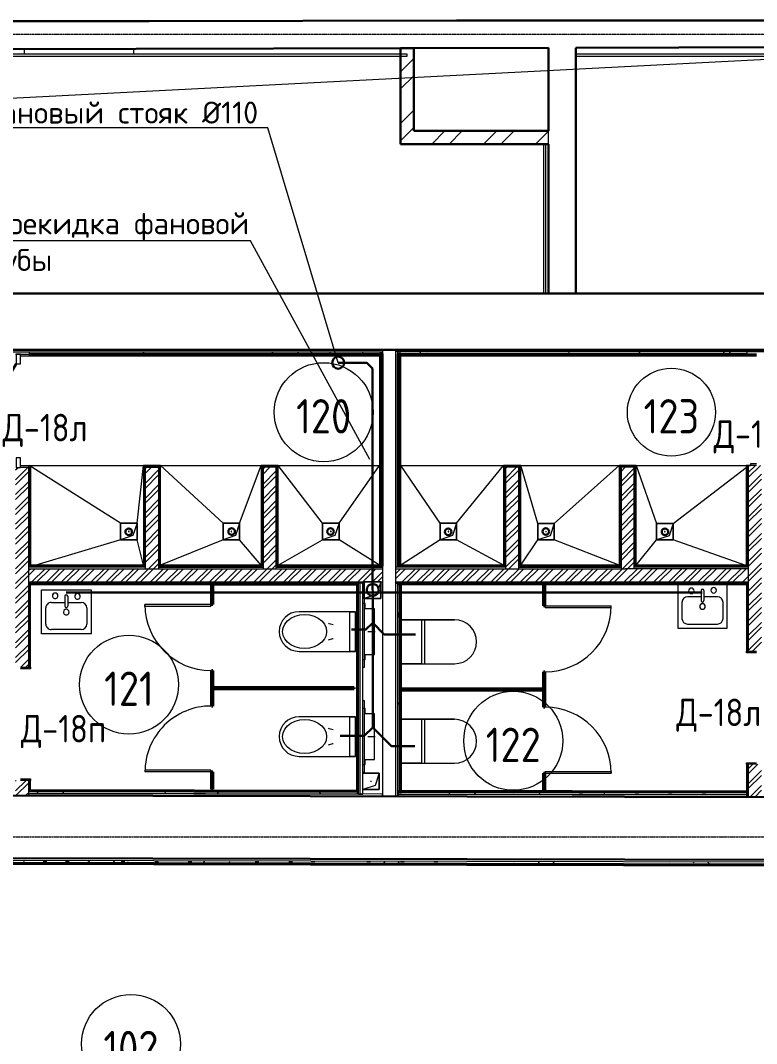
# Model space of a CAD drawing. Header units: millimetres. Extents: x -10178924 to 11692288, y -947381 to 58396.
# Drawn here: x 21029 to 27725, y -80801 to -71499 of the extents above; entities that cross this region are included whole.
import ezdxf
from ezdxf import colors
from ezdxf.entities.mleader import LeaderData, LeaderLine
from ezdxf.math import Vec2, Vec3

# ---------------------------------------------------------------- set-up
doc = ezdxf.new("R2010")
doc.units = ezdxf.units.MM
doc.linetypes.add('ADSK_Линия сетки', pattern=[25, 20, -2.5, 0, -2.5])
for name, color, linetype, lineweight in [('!К1', 32, 'Continuous', 30), ('Аннотация', 7, 'Continuous', 18), ('Выноски ВК', 7, 'Continuous', 0), ('Двери', 7, 'Continuous', 9), ('Двери открывание', 7, 'Continuous', 9), ('Марки дверей', 7, 'Continuous', 20), ('Обобщенные модели', 7, 'Continuous', 18), ('Оси', 253, 'Continuous', 9), ('Перекрытие', 7, 'Continuous', 18), ('Сантехника', 7, 'Continuous', 18), ('Стены внутренние', 7, 'Continuous', 18), ('Стены несущие', 7, 'Continuous', 30), ('Стены отделка', 7, 'Continuous', 30), ('Стены перегородки', 7, 'Continuous', 30), ('Стены штриховка', 7, 'Continuous', 9), ('ШТРИХОВКА', 252, 'Continuous', 15)]:
    doc.layers.add(name, color=color, linetype=linetype, lineweight=lineweight)
doc.layers.add('Линии', color=7, linetype='Continuous', lineweight=9, true_color=0x00a600)
doc.styles.add('GOST Common', font='GOST_Common.ttf', dxfattribs={"width": 0.9, "height": 350})
doc.styles.add('GOST Common_2', font='GOST_Common.ttf', dxfattribs={"width": 0.9, "height": 250})
doc.styles.add('PDF ISOCPEUR', font='isocpeur.ttf')
pattern_1 = [(0, (0, -66749.99), (406.4, 101.6), [33.528, -271.272, 33.528, -271.272, -1625.6]), (0, (0, -66749.99), (406.4, 101.6), [-609.6, 33.528, -576.072, 33.528, -271.272, -711.2]), (0, (0, -66749.99), (406.4, 101.6), [-1524, 33.528, -169.672, 33.528, -474.472]), (120, (152.4, -66699.19), (-291.18818, 301.15272), [33.528, -271.272, 33.528, -271.272, -1625.6]), (120, (152.4, -66699.19), (-291.18818, 301.15272), [-609.6, 33.528, -576.072, 33.528, -271.272, -711.2]), (120, (152.4, -66699.19), (-291.18818, 301.15272), [-1524, 33.528, -169.672, 33.528, -474.472]), (240, (203.2, -66495.99), (-115.21182, -402.75272), [33.528, -271.272, 33.528, -271.272, -1625.6]), (240, (203.2, -66495.99), (-115.21182, -402.75272), [-609.6, 33.528, -576.072, 33.528, -271.272, -711.2]), (240, (203.2, -66495.99), (-115.21182, -402.75272), [-1524, 33.528, -169.672, 33.528, -474.472])]
pattern_2 = [(45, (0, -66750), (-235.7317, 235.7317), []), (45, (157.15, -66750), (-235.7317, 235.7317), [])]

# ---------------------------------------------------------------- blocks, each defined once
blk = doc.blocks.new('оси')
at = {"layer": 'Оси', "linetype": 'ADSK_Линия сетки'}
for p, q in [((-3614.3, 22400), (62615.4, 22400)), ((-3614.3, 15100), (62615.4, 15100))]:
    blk.add_line(p, q, dxfattribs=at)
blk = doc.blocks.new('GM_Отверстие прямоугольное _в плите_ - Отверстие-1400855-План 1-го этажа')
at = {"layer": 'Обобщенные модели'}
for p, q in [((-75, -75), (-75, 75)), ((-75, 75), (75, 75)), ((75, 75), (-75, 75)), ((-75, 75), (-75, -75)), ((-75, -75), (-37.5, 37.5)), ((-37.5, 37.5), (75, 75)), ((75, 75), (75, -75)), ((75, -75), (75, 75)), ((75, -75), (-75, -75)), ((-75, -75), (75, -75))]:
    blk.add_line(p, q, dxfattribs=at)
for start, end in [(360, 180), (180, 360), (60, 165), (300, 360), (195, 270)]:
    blk.add_arc((0, 0), 2.5, start, end, dxfattribs=at)
blk = doc.blocks.new('SND_Унитаз_Jika_Olymp_с_инсталяцией - Унитаз_ выпуск прямой_ установка на пол_693х360х360_ PN30_12_ ХВ резьба HP DN15_ К гл_ кон П DN100-V8-План 1-го этажа')
at = {"layer": 'Сантехника'}
for p, q in [((0, -61.7), (0, 6.3)), ((-255, -85), (-255, -107.5)), ((-208, -85), (-255, -85)), ((-208, 0), (-208, -85)), ((208, 0), (-208, 0)), ((208, -85), (208, 0)), ((255, -85), (208, -85)), ((255, -107.5), (255, -85)), ((-327.5, -94), (327.5, -94)), ((-327.5, -107.5), (-327.5, -94)), ((-180, -174), (-180, -687.1)), ((180, -174), (-180, -174)), ((-180, -174), (180, -174)), ((-180, -224), (-180, -174)), ((-100, -173), (-100, -174)), ((-80, -173), (-100, -173)), ((-80, -173), (-100, -173)), ((-80, -174), (-80, -173)), ((-55, -173), (-55, -174)), ((55, -173), (-55, -173)), ((-53.1, -173), (-55, -173)), ((55, -173), (53.1, -173)), ((55, -174), (55, -173)), ((80, -173), (80, -174)), ((100, -173), (80, -173)), ((100, -173), (80, -173)), ((100, -174), (100, -173)), ((180, -687.1), (180, -174)), ((180, -174), (180, -224)), ((327.5, -94), (327.5, -107.5)), ((180, -224), (-180, -224))]:
    blk.add_line(p, q, dxfattribs=at)
at = {"layer": 'Сантехника', "flags": 128}
for points in [[(0, -836.5), (-34.5, -831.5), (-67.3, -816.7), (-96.6, -792.9), (-121.2, -761.2), (-139.7, -723.3), (-151.1, -681), (-155, -636.5), (-151.1, -592), (-139.7, -549.7), (-121.2, -511.8), (-96.6, -480.1), (-67.3, -456.3), (-34.5, -441.5), (0, -436.5)], [(-61.7, -376.2), (-71.7, -411.6), (-75, -420.3)], [(0, -436.5), (34.5, -441.5), (67.3, -456.3), (96.6, -480.1), (121.2, -511.8), (139.7, -549.7), (151.1, -592), (155, -636.5), (151.1, -681), (139.7, -723.3), (121.2, -761.2), (96.6, -792.9), (67.3, -816.7), (34.5, -831.5), (0, -836.5)], [(75, -420.3), (62.3, -378.9), (61.7, -376.2)]]:
    blk.add_lwpolyline(points, dxfattribs=at)
at = {"layer": 'Сантехника'}
blk.add_arc((0, -687.1), 180, 180, 360, dxfattribs=at)
blk = doc.blocks.new('SND_Унитаз_Jika_Olymp_с_инсталяцией - Унитаз_ выпуск прямой_ установка на пол_693х360х360_ PN30_12_ ХВ резьба HP DN15_ К гл_ кон П DN100-V9-План 1-го этажа')
at = {"layer": 'Сантехника'}
for p, q in [((0, -61.7), (0, 6.3)), ((-255, -85), (-255, -107.5)), ((-208, -85), (-255, -85)), ((-208, 0), (-208, -85)), ((208, 0), (-208, 0)), ((208, -85), (208, 0)), ((255, -85), (208, -85)), ((255, -107.5), (255, -85)), ((-327.5, -94), (327.5, -94)), ((-327.5, -107.5), (-327.5, -94)), ((-180, -174), (-180, -687.1)), ((180, -174), (-180, -174)), ((-180, -174), (180, -174)), ((-180, -224), (-180, -174)), ((-100, -173), (-100, -174)), ((-80, -173), (-100, -173)), ((-80, -173), (-100, -173)), ((-80, -174), (-80, -173)), ((-55, -173), (-55, -174)), ((55, -173), (-55, -173)), ((-53.1, -173), (-55, -173)), ((55, -173), (53.1, -173)), ((55, -174), (55, -173)), ((80, -173), (80, -174)), ((100, -173), (80, -173)), ((100, -173), (80, -173)), ((100, -174), (100, -173)), ((180, -687.1), (180, -174)), ((180, -174), (180, -224)), ((327.5, -94), (327.5, -107.5)), ((180, -224), (-180, -224))]:
    blk.add_line(p, q, dxfattribs=at)
at = {"layer": 'Сантехника', "flags": 128}
for points in [[(0, -836.5), (-34.5, -831.5), (-67.3, -816.7), (-96.6, -792.9), (-121.2, -761.2), (-139.7, -723.3), (-151.1, -681), (-155, -636.5), (-151.1, -592), (-139.7, -549.7), (-121.2, -511.8), (-96.6, -480.1), (-67.3, -456.3), (-34.5, -441.5), (0, -436.5)], [(-61.7, -376.2), (-71.7, -411.6), (-75, -420.3)], [(0, -436.5), (34.5, -441.5), (67.3, -456.3), (96.6, -480.1), (121.2, -511.8), (139.7, -549.7), (151.1, -592), (155, -636.5), (151.1, -681), (139.7, -723.3), (121.2, -761.2), (96.6, -792.9), (67.3, -816.7), (34.5, -831.5), (0, -836.5)], [(75, -420.3), (62.3, -378.9), (61.7, -376.2)]]:
    blk.add_lwpolyline(points, dxfattribs=at)
at = {"layer": 'Сантехника'}
blk.add_arc((0, -687.1), 180, 180, 360, dxfattribs=at)
blk = doc.blocks.new('131_Сантехническая перегородка_Дверь - СД-1-3905251-План 1-го этажа')
at = {"layer": 'Двери'}
for p, q in [((739, 608), (755, 608)), ((739, 8), (739, 608)), ((755, 8), (755, 608)), ((739, 8), (755, 8))]:
    blk.add_line(p, q, dxfattribs=at)
at = {"layer": 'Двери открывание'}
blk.add_arc((755, 8), 600, 90, 180, dxfattribs=at)
at = {"layer": 'Обобщенные модели', "lineweight": 40}
for p, q in [((155, 4), (0, 4)), ((0, 4), (0, -8)), ((155, -8), (155, 4)), ((755, 4), (755, -8)), ((0, -8), (155, -8))]:
    blk.add_line(p, q, dxfattribs=at)
blk.add_lwpolyline([(755, -8), (936.5, -8), (936.5, 4), (755, 4)], dxfattribs=at)
blk = doc.blocks.new('131_Сантехническая перегородка_Дверь - СД-2-3905252-План 1-го этажа')
at = {"layer": 'Двери'}
for p, q in [((171, 608), (155, 608)), ((155, 8), (155, 608)), ((171, 8), (171, 608)), ((171, 8), (155, 8))]:
    blk.add_line(p, q, dxfattribs=at)
at = {"layer": 'Двери открывание'}
blk.add_arc((155, 8), 600, 360, 90, dxfattribs=at)
at = {"layer": 'Обобщенные модели', "lineweight": 40}
for p, q in [((155, 4), (0, 4)), ((0, 4), (0, -8)), ((155, -8), (155, 4)), ((910, 4), (755, 4)), ((755, 4), (755, -8)), ((910, -8), (910, 4)), ((0, -8), (155, -8)), ((755, -8), (910, -8))]:
    blk.add_line(p, q, dxfattribs=at)
blk = doc.blocks.new('131_Сантехническая перегородка - СП-4-3858331-План 1-го этажа')
at = {"layer": 'Обобщенные модели', "lineweight": 40}
for p, q in [((1300, 8), (0, 8)), ((0, 8), (0, -4)), ((1300, -4), (1300, 8)), ((0, -4), (1300, -4))]:
    blk.add_line(p, q, dxfattribs=at)
blk = doc.blocks.new('131_Сантехническая перегородка_Дверь - СД-2-3905253-План 1-го этажа')
at = {"layer": 'Двери'}
for p, q in [((739, -8), (755, -8)), ((739, -8), (739, -608)), ((755, -8), (755, -608)), ((739, -608), (755, -608))]:
    blk.add_line(p, q, dxfattribs=at)
at = {"layer": 'Двери открывание'}
blk.add_arc((755, -8), 600, 180, 270, dxfattribs=at)
at = {"layer": 'Обобщенные модели', "lineweight": 40}
for p, q in [((155, 8), (0, 8)), ((0, 8), (0, -4)), ((155, -4), (155, 8)), ((755, 8), (755, -4)), ((0, -4), (155, -4))]:
    blk.add_line(p, q, dxfattribs=at)
blk.add_lwpolyline([(755, -4), (947.8, -4), (947.8, 8), (755, 8)], dxfattribs=at)
blk = doc.blocks.new('131_Сантехническая перегородка - СП-4-3858233-План 1-го этажа')
at = {"layer": 'Обобщенные модели', "lineweight": 40}
for p, q in [((1300, 8), (0, 8)), ((0, 8), (0, -4)), ((1300, -4), (1300, 8)), ((0, -4), (1300, -4))]:
    blk.add_line(p, q, dxfattribs=at)
blk = doc.blocks.new('АС_Дверь_Однопольная_Алюминиевая - 1030х2200 алюм ост с мат_плёнкой Д18л-V11-План 1-го этажа')
at = {"layer": 'Двери'}
for p, q in [((-303, -17.5), (-390, -17.5)), ((-390, -17.5), (-390, -57.5)), ((-390, -57.5), (-303, -57.5)), ((-303, -57.5), (-303, -17.5)), ((640, -17.5), (553, -17.5)), ((553, -17.5), (553, -57.5)), ((553, -57.5), (640, -57.5)), ((640, -57.5), (640, -17.5))]:
    blk.add_line(p, q, dxfattribs=at)
at = {"layer": 'Двери', "lineweight": 30}
blk.add_line((-303, -57.5), (438.3, -485.5), dxfattribs=at)
blk = doc.blocks.new('131_Сантехническая перегородка_Дверь - СД-1-3905254-План 1-го этажа')
at = {"layer": 'Двери'}
for p, q in [((171, -8), (155, -8)), ((155, -8), (155, -608)), ((171, -8), (171, -608)), ((171, -608), (155, -608))]:
    blk.add_line(p, q, dxfattribs=at)
at = {"layer": 'Двери открывание'}
blk.add_arc((155, -8), 600, 270, 0, dxfattribs=at)
at = {"layer": 'Обобщенные модели', "lineweight": 40}
for p, q in [((155, 8), (0, 8)), ((0, 8), (0, -4)), ((155, -4), (155, 8)), ((910, 8), (755, 8)), ((755, 8), (755, -4)), ((910, -4), (910, 8)), ((0, -4), (155, -4)), ((755, -4), (910, -4))]:
    blk.add_line(p, q, dxfattribs=at)
blk = doc.blocks.new('Sink - Kitchen _11_ - 450 x 400mm-V12-План 1-го этажа')
at = {"layer": 'Сантехника'}
for p, q in [((-209.3, 198.4), (-209.3, -197.7)), ((-209.3, 198.4), (-209.3, -197.7)), ((240.7, -197.7), (240.7, 198.4)), ((240.7, -197.7), (240.7, 198.4)), ((3, 145.2), (3, 53.1)), ((28.4, 145.2), (28.4, 53.1)), ((-171.2, 37.2), (-171.2, -108.8)), ((3, 88), (-120.4, 88)), ((151.8, 88), (28.4, 88)), ((202.6, -108.8), (202.6, 37.2)), ((-120.4, -159.6), (151.8, -159.6)), ((-209.3, -197.7), (240.7, -197.7)), ((-209.3, -197.7), (240.7, -197.7))]:
    blk.add_line(p, q, dxfattribs=at)
for centre, radius, start, end in [((-85.9, 142.1), 25.4, 360, 180), ((-85.9, 142.1), 25.4, 180, 0), ((15.7, 145.2), 12.7, 360, 180), ((117.3, 147.3), 25.4, 360, 180), ((117.3, 147.3), 25.4, 180, 0), ((-120.4, 37.2), 50.8, 90, 180), ((15.7, 0), 25.4, 360, 180), ((15.7, 0), 25.4, 180, 0), ((15.7, 53.1), 12.7, 180, 0), ((151.8, 37.2), 50.8, 360, 90), ((-120.4, -108.8), 50.8, 180, 270), ((151.8, -108.8), 50.8, 270, 0)]:
    blk.add_arc(centre, radius, start, end, dxfattribs=at)
blk = doc.blocks.new('SND_2D_Унитаз1 - 700x400-V13-План 1-го этажа')
at = {"layer": 'Сантехника'}
for p, q in [((-200, 162), (-200, -320)), ((-200, -20), (-200, 162)), ((200, -320), (200, 162)), ((200, 162), (200, -20)), ((-200, -20), (-200, -320)), ((200, -20), (-200, -20)), ((-200, -50), (200, -50)), ((200, -20), (200, -320))]:
    blk.add_line(p, q, dxfattribs=at)
blk.add_arc((0, -320), 200, 180, 360, dxfattribs=at)
blk.add_arc((0, -320), 200, 180, 360, dxfattribs=at)
blk = doc.blocks.new('GM_Отверстие прямоугольное _в плите_ - Отверстие-V17-План 1-го этажа')
at = {"layer": 'Обобщенные модели'}
for p, q in [((-75, -75), (-75, 75)), ((-75, 75), (75, 75)), ((75, 75), (-75, 75)), ((-75, 75), (-75, -75)), ((-75, -75), (-37.5, 37.5)), ((-37.5, 37.5), (75, 75)), ((75, -75), (-75, -75)), ((-75, -75), (75, -75))]:
    blk.add_line(p, q, dxfattribs=at)
for start, end in [(360, 180), (180, 360), (60, 165), (300, 360), (195, 270)]:
    blk.add_arc((0, 0), 2.5, start, end, dxfattribs=at)
blk = doc.blocks.new('Sink - Kitchen _11_ - 450 x 400mm-659845-План 1-го этажа')
at = {"layer": 'Сантехника'}
for p, q in [((-209.3, 197.7), (240.7, 197.7)), ((-209.3, -202.3), (-209.3, 197.7)), ((-209.3, -202.3), (-209.3, 197.7)), ((-209.3, 197.7), (240.7, 197.7)), ((240.7, 197.7), (240.7, -202.3)), ((240.7, 197.7), (240.7, -202.3)), ((-171.2, -37.2), (-171.2, 108.8)), ((-120.4, 159.6), (151.8, 159.6)), ((202.6, 108.8), (202.6, -37.2)), ((3, -88), (-120.4, -88)), ((3, -145.2), (3, -53.1)), ((28.4, -145.2), (28.4, -53.1)), ((151.8, -88), (28.4, -88)), ((240.7, -202.3), (-209.3, -202.3)), ((240.7, -202.3), (-209.3, -202.3))]:
    blk.add_line(p, q, dxfattribs=at)
for centre, radius, start, end in [((-120.4, 108.8), 50.8, 90, 180), ((151.8, 108.8), 50.8, 360, 90), ((15.7, 0), 25.4, 360, 180), ((15.7, 0), 25.4, 180, 0), ((-120.4, -37.2), 50.8, 180, 270), ((15.7, -53.1), 12.7, 360, 180), ((151.8, -37.2), 50.8, 270, 0), ((-85.9, -142.1), 25.4, 360, 180), ((-85.9, -142.1), 25.4, 180, 0), ((15.7, -145.2), 12.7, 180, 0), ((117.3, -147.3), 25.4, 360, 180), ((117.3, -147.3), 25.4, 180, 0)]:
    blk.add_arc(centre, radius, start, end, dxfattribs=at)
blk = doc.blocks.new('1 этаж')
at = {"layer": 'Стены внутренние', "lineweight": 9}
h = blk.add_hatch(dxfattribs=at)
h.set_pattern_fill('FP_28', color=256, style=0, pattern_type=2)
h.set_pattern_definition(pattern_2)
h.paths.add_polyline_path([(24607.1, -47386.5), (24607.1, -46632.5), (24487.1, -46632.8), (24487.1, -47386.5)])
h = blk.add_hatch(dxfattribs=at)
h.set_pattern_fill('FP_28', color=256, style=0, pattern_type=2)
h.set_pattern_definition(pattern_2)
h.paths.add_polyline_path([(25787.1, -47506.5), (25832.5, -47506.5), (25832.5, -47386.5), (24487.1, -47386.5), (24487.1, -47506.5)])
h = blk.add_hatch(dxfattribs=at)
h.set_pattern_fill('FP_12', color=256, style=0, pattern_type=2)
h.set_pattern_definition(pattern_1)
h.paths.add_polyline_path([(21763.6, -49410.5), (24305, -49410.5), (24305, -49395.5), (21112.7, -49395.5), (21112.7, -49410.5), (21121.7, -49410.5)])
h = blk.add_hatch(dxfattribs=at)
h.set_pattern_fill('FP_12', color=256, style=0, pattern_type=2)
h.set_pattern_definition(pattern_1)
h.paths.add_polyline_path([(25985.9, -49410.5), (27636, -49410.5), (27636, -49395.5), (24480, -49395.5), (24480, -49410.5), (25807.1, -49410.5)])
h = blk.add_hatch(dxfattribs=at)
h.set_pattern_fill('FP_12', color=256, style=0, pattern_type=2)
h.set_pattern_definition(pattern_1)
h.paths.add_polyline_path([(24462.5, -53401.2), (24462.7, -53401.2), (24462.7, -53383.2), (24477.5, -53383.2), (24477.5, -51518), (24462.5, -51518), (24462.5, -53398.6)])
h = blk.add_hatch(dxfattribs=at)
h.set_pattern_fill('FP_12', color=256, style=0, pattern_type=2)
h.set_pattern_definition(pattern_1)
h.paths.add_polyline_path([(24102.6, -53415.4), (24102.7, -53400.4), (21108.6, -53394.3), (21108.6, -53409.3), (24087.5, -53415.4)])
h = blk.add_hatch(dxfattribs=at)
h.set_pattern_fill('FP_12', color=256, style=0, pattern_type=2)
h.set_pattern_definition(pattern_1)
h.paths.add_polyline_path([(27630, -53422.6), (27630, -53407.6), (24462.7, -53401.2), (24462.6, -53416.2), (26020.5, -53419.3)])
h = blk.add_hatch(dxfattribs=at)
h.set_pattern_fill('FP_12', color=256, style=0, pattern_type=2)
h.set_pattern_definition(pattern_1)
h.paths.add_polyline_path([(28850, -54050.1), (28850, -54035.1), (23019.2, -54023.2), (20009.7, -54023.2), (20009.7, -54032.1), (28097.1, -54048.6)])
h.paths.add_polyline_path([(20009.7, -54023.2), (23018.2, -54023.2), (20009.7, -54017.1)])
at = {"layer": 'Стены штриховка'}
h = blk.add_hatch(dxfattribs=at)
h.set_pattern_fill('ANSI32', color=256, scale=10)
h.set_pattern_definition([(45, (-32053.86, -66749.99), (-67.35192, 67.35192), []), (45, (-32008.96, -66749.99), (-67.35192, 67.35192), [])])
h.paths.add_polyline_path([(22285.5, -50444.5), (22165.5, -50444.5), (22165.5, -51366), (22285.5, -51366)])
h.paths.add_polyline_path([(23355.5, -50444.5), (23235.5, -50444.5), (23235.5, -51366), (23275.5, -51366), (23355.5, -51366)])
h.paths.add_polyline_path([(21103.7, -50445.5), (20983.7, -50445.5), (20983.7, -52260.5), (21028.7, -52260.5), (21103.7, -52260.5), (21103.7, -51503)])
h.paths.add_polyline_path([(21103.7, -53290.5), (20983.7, -53290.5), (20983.7, -53429.1), (21103.7, -53429.3)])
h.paths.add_polyline_path([(24322.5, -51366), (23275.5, -51366), (22225.5, -51366), (21108.7, -51366), (21108.7, -51486), (24322.5, -51486)])
h.paths.add_polyline_path([(27650, -51366), (26532.5, -51366), (25482.5, -51366), (24442.5, -51366), (24442.5, -51486), (27650, -51486)])
h.paths.add_polyline_path([(25562.5, -50444.5), (25442.5, -50444.5), (25442.5, -51366), (25482.5, -51366), (25562.5, -51366)])
h.paths.add_polyline_path([(26612.5, -50444.5), (26492.5, -50444.5), (26492.5, -51366), (26532.5, -51366), (26612.5, -51366)])
h.paths.add_polyline_path([(27650, -51366), (27650, -51490), (27650, -52114.6), (27770, -52114.6), (27770, -50445.5), (27769.1, -50426.5), (27725, -50426.5), (27650, -50426.5)])
h.paths.add_polyline_path([(27650, -53442.6), (27770, -53442.9), (27770, -53144.6), (27725, -53144.6), (27650, -53144.6)])
at = {"layer": 'Линии', "color": 8, "true_color": 0x6e6e6e}
blk.add_line((19910.5, -47140), (30235, -46608.7), dxfattribs=at)
at = {"layer": 'Линии', "color": 7}
for centre, radius in [((23786.9, -49943.4), 450), ((26950.3, -49943.4), 400), ((22015.6, -52420.5), 450), ((25511.6, -52930.8), 450), ((22033.9, -55687.4), 450)]:
    blk.add_circle(centre, radius, dxfattribs=at)
at = {"layer": 'Перекрытие'}
for p, q in [((21061.3, -46381.5), (21061.3, -46391.1)), ((22061.3, -46388.7), (22061.3, -46381.5)), ((21061.3, -46641.1), (21061.3, -46686.5)), ((22061.3, -46686.5), (22061.3, -46638.7)), ((21028.7, -49430.5), (21112.7, -49430.5)), ((27641, -49411.5), (27725, -49411.5)), ((27725, -50411.5), (27670, -50411.5)), ((27670, -50411.5), (27670, -50426.5)), ((21103.7, -50430.5), (21028.7, -50430.5)), ((21103.7, -50445.5), (21103.7, -50430.5)), ((21939.7, -50953), (21108.7, -50426.5)), ((21108.7, -50426.5), (22147.5, -50426.5)), ((22089.7, -50953), (22147.5, -50426.5)), ((22872.5, -50953), (22303.5, -50426.5)), ((22303.5, -50426.5), (23217.5, -50426.5)), ((23022.5, -50953), (23217.5, -50426.5)), ((23333.5, -50426.5), (24295.5, -50426.5)), ((23777.3, -50953), (23373.5, -50426.5)), ((23927.3, -50953), (24295.5, -50426.5)), ((24846.8, -50953), (24489.5, -50426.5)), ((24489.5, -50426.5), (25424.5, -50426.5)), ((24996.8, -50953), (25424.5, -50426.5)), ((25560.5, -50426.5), (26474.5, -50426.5)), ((25734.7, -50953.7), (25580.5, -50426.5)), ((25884.7, -50953.7), (26474.5, -50426.5)), ((26610.5, -50426.5), (27670, -50426.5)), ((26630.5, -50426.5), (26816.1, -50953.9)), ((26966.1, -50953.9), (27632, -50445.5)), ((21939.7, -51103), (21168.5, -51335)), ((22147.5, -51335), (22089.7, -51103)), ((22872.5, -51103), (22303.5, -51335)), ((23217.5, -51335), (23022.5, -51103)), ((23373.5, -51335), (23777.3, -51103)), ((24295.5, -51335), (23927.3, -51103)), ((24846.8, -51103), (24489.5, -51335)), ((25424.5, -51335), (24996.8, -51103)), ((25580.5, -51335), (25734.7, -51103.7)), ((26474.5, -51335), (25884.7, -51103.7)), ((26630.5, -51335), (26816.1, -51103.9)), ((27619.1, -51335), (26966.1, -51103.9)), ((27635, -52131.1), (27635, -52114.6)), ((27725, -52131.1), (27635, -52131.1)), ((21118.7, -52275.5), (21028.7, -52275.5)), ((21118.7, -52260.5), (21118.7, -52275.5)), ((27635, -53144.6), (27635, -53131.1)), ((27635, -53131.1), (27725, -53131.1)), ((21028.7, -53275.5), (21118.7, -53275.5)), ((21118.7, -53275.5), (21118.7, -53290.5))]:
    blk.add_line(p, q, dxfattribs=at)
at = {"layer": 'Стены несущие'}
for p, q in [((24996.8, -46381.5), (18382.4, -46397.7)), ((30132.4, -46381.5), (24996.8, -46381.5)), ((20829.6, -46641.7), (25832.5, -46629.5)), ((24607.1, -46632.5), (24487.1, -46632.5)), ((24487.1, -46632.5), (24487.1, -47506.5)), ((24607.1, -47386.5), (24607.1, -46632.5)), ((25832.5, -46629.5), (25832.5, -47386.5)), ((26082.5, -46628.9), (30188, -46618.9)), ((26082.5, -48865.5), (26082.5, -46628.9)), ((25832.5, -47386.5), (24607.1, -47386.5)), ((24487.1, -47506.5), (25832.5, -47506.5)), ((25832.5, -47506.5), (25832.5, -48865.5)), ((30235, -48865.5), (18362.4, -48865.5)), ((17812.4, -49375.5), (30745, -49375.5)), ((24322.5, -49413), (24307.5, -49413)), ((24307.5, -49413), (24307.5, -51353)), ((24322.5, -51344), (24322.5, -49413)), ((24462.5, -49413), (24462.5, -51344)), ((24477.5, -49413), (24462.5, -49413)), ((24477.5, -51344), (24477.5, -49413)), ((32851.2, -53453.2), (16011, -53419)), ((16011.1, -53989), (32850.1, -54023.2))]:
    blk.add_line(p, q, dxfattribs=at)
at = {"layer": 'Стены отделка', "lineweight": 9}
for p, q in [((18382.4, -46381.5), (24996.8, -46381.5)), ((24547.1, -46686.5), (20829.6, -46686.5)), ((24547.1, -46706.5), (24547.1, -46686.5)), ((30202.1, -46686.5), (26082.5, -46686.5)), ((20829.6, -46706.5), (24547.1, -46706.5)), ((26082.5, -46706.5), (30122.1, -46706.5)), ((25787.1, -47506.5), (25787.1, -48865.5)), ((25807.1, -48865.5), (25807.1, -47506.5)), ((24452.5, -49375.5), (24452.5, -49395.5)), ((24462.5, -51353), (24462.5, -49375.5)), ((27641, -49411.5), (27641, -49376.5)), ((16334.7, -49395.5), (24322.5, -49395.5)), ((20983.7, -49415.5), (21107.7, -49415.5)), ((21107.7, -49395.5), (21107.7, -49430.5)), ((21112.7, -49430.5), (24305, -49430.5)), ((24307.5, -49413), (24295.5, -49413)), ((24295.5, -49413), (24295.5, -51335)), ((24305, -49430.5), (24305, -49395.5)), ((32470, -49395.5), (24452.5, -49395.5)), ((24489.5, -49413), (24477.5, -49413)), ((24480, -49395.5), (24480, -49430.5)), ((24480, -49430.5), (27725, -49430.5)), ((24489.5, -51335), (24489.5, -49413)), ((21121.7, -50445.5), (21028.7, -50445.5)), ((22303.5, -50426.5), (22147.5, -50426.5)), ((22147.5, -50426.5), (22147.5, -51335)), ((22165.5, -50444.5), (22285.5, -50444.5)), ((22165.5, -51366), (22165.5, -50444.5)), ((22285.5, -50444.5), (22285.5, -51366)), ((22303.5, -51335), (22303.5, -50426.5)), ((23373.5, -50426.5), (23217.5, -50426.5)), ((23217.5, -50426.5), (23217.5, -51335)), ((23235.5, -50444.5), (23235.5, -51366)), ((23355.5, -50444.5), (23235.5, -50444.5)), ((23355.5, -51366), (23355.5, -50444.5)), ((23373.5, -51335), (23373.5, -50426.5)), ((25580.5, -50426.5), (25424.5, -50426.5)), ((25424.5, -50426.5), (25424.5, -51335)), ((25562.5, -50444.5), (25442.5, -50444.5)), ((25442.5, -50444.5), (25442.5, -51366)), ((25562.5, -51366), (25562.5, -50444.5)), ((25580.5, -51335), (25580.5, -50426.5)), ((26630.5, -50426.5), (26474.5, -50426.5)), ((26474.5, -50426.5), (26474.5, -51335)), ((26612.5, -50444.5), (26492.5, -50444.5)), ((26492.5, -50444.5), (26492.5, -51366)), ((26612.5, -51366), (26612.5, -50444.5)), ((26630.5, -51335), (26630.5, -50426.5)), ((27725, -50426.5), (27632, -50426.5)), ((27632, -50426.5), (27632, -51335)), ((22147.5, -51335), (21121.7, -51335)), ((23217.5, -51335), (22303.5, -51335)), ((24307.5, -51335), (23373.5, -51335)), ((25424.5, -51335), (24477.5, -51335)), ((26474.5, -51335), (25580.5, -51335)), ((27632, -51335), (26630.5, -51335)), ((22165.5, -51353), (21103.7, -51353)), ((22285.5, -51353), (23235.5, -51353)), ((23355.5, -51353), (24322.5, -51353)), ((25442.5, -51353), (24442.5, -51353)), ((25562.5, -51353), (26492.5, -51353)), ((27650, -51353), (26612.5, -51353)), ((24142.5, -51499), (21103.7, -51499)), ((21118.7, -52260.5), (21118.7, -51511)), ((21118.7, -51511), (22777.5, -51511)), ((22777.5, -51499), (22777.5, -51514)), ((22777.5, -51514), (24087.5, -51514)), ((24087.5, -53400.4), (24087.5, -51503)), ((24102.5, -53415.5), (24102.5, -51503)), ((24142.5, -53415.5), (24142.5, -51486)), ((24442.5, -51499), (27650, -51499)), ((24462.5, -53435.9), (24462.5, -51499)), ((25787.5, -51514), (24462.5, -51514)), ((24495.5, -53401.2), (24495.5, -51514)), ((25787.5, -51514), (25787.5, -51499)), ((25787.5, -51511), (27644, -51511)), ((27635, -51511), (27635, -52114.6)), ((27635, -52114.6), (27725, -52114.6)), ((21028.7, -52260.5), (21118.7, -52260.5)), ((27725, -53144.6), (27635, -53144.6)), ((27635, -53144.6), (27635, -53442.6)), ((21118.7, -53290.5), (21028.7, -53290.5)), ((21118.7, -53376.4), (21118.7, -53290.5)), ((24102.7, -53382.4), (21118.7, -53376.4)), ((24102.6, -53415.4), (24102.7, -53382.4)), ((24462.7, -53383.2), (24462.6, -53416.2)), ((27635, -53389.6), (24462.7, -53383.2)), ((24321.5, -53415.9), (21103.7, -53409.3)), ((21108.6, -53409.3), (24102.6, -53415.4)), ((24087.5, -53400.4), (24102.5, -53400.4)), ((24102.5, -53415.5), (24142.5, -53415.5)), ((24321.5, -53435.9), (24321.5, -53415.9)), ((24442.5, -53435.9), (24462.5, -53435.9)), ((27635, -53422.6), (24461.5, -53416.2)), ((24461.5, -53416.2), (24461.5, -53436.2)), ((24462.5, -53401.2), (24495.5, -53401.2)), ((24462.6, -53416.2), (27630, -53422.6)), ((30350, -54038.1), (20009.7, -54017.1)), ((20009.7, -54052.1), (28849.9, -54070.1))]:
    blk.add_line(p, q, dxfattribs=at)
at = {"layer": 'Стены перегородки', "lineweight": 18}
for p, q in [((24322.5, -49375.5), (24322.5, -53435.9)), ((24442.5, -53435.9), (24442.5, -49375.5)), ((24322.5, -53435.9), (24442.5, -53435.9))]:
    blk.add_line(p, q, dxfattribs=at)
at = {"layer": 'Стены штриховка'}
for p, q in [((25832.5, -47506.5), (25832.5, -47386.5)), ((21107.7, -49410.5), (24305, -49410.5)), ((21107.7, -49419.5), (24305, -49419.5)), ((24301.5, -49413), (24301.5, -51335)), ((24480, -49410.5), (27641, -49410.5)), ((24480, -49419.5), (27725, -49419.5)), ((24483.5, -51335), (24483.5, -49413)), ((21103.7, -51503), (21103.7, -50445.5)), ((21112.7, -51344), (21112.7, -50445.5)), ((21121.7, -51335), (21121.7, -50445.5)), ((22294.5, -50435.5), (22156.5, -50435.5)), ((22156.5, -50435.5), (22156.5, -51344)), ((22294.5, -51344), (22294.5, -50435.5)), ((23364.5, -50435.5), (23226.5, -50435.5)), ((23226.5, -50435.5), (23226.5, -51344)), ((23364.5, -51344), (23364.5, -50435.5)), ((25571.5, -50435.5), (25433.5, -50435.5)), ((25433.5, -50435.5), (25433.5, -51344)), ((25571.5, -51344), (25571.5, -50435.5)), ((26621.5, -50435.5), (26483.5, -50435.5)), ((26483.5, -50435.5), (26483.5, -51344)), ((26621.5, -51344), (26621.5, -50435.5)), ((27641, -50426.5), (27641, -51344)), ((27650, -50426.5), (27650, -51366)), ((22156.5, -51344), (21112.7, -51344)), ((23226.5, -51344), (22294.5, -51344)), ((24307.5, -51344), (23364.5, -51344)), ((25433.5, -51344), (24477.5, -51344)), ((26483.5, -51344), (25571.5, -51344)), ((27641, -51344), (26621.5, -51344)), ((21103.7, -51366), (22225.5, -51366)), ((22225.5, -51366), (23275.5, -51366)), ((23275.5, -51366), (24322.5, -51366)), ((24442.5, -51366), (25482.5, -51366)), ((25482.5, -51366), (26532.5, -51366)), ((27650, -51366), (26532.5, -51366)), ((27650, -51366), (27650, -51490)), ((21103.7, -51486), (24322.5, -51486)), ((21103.7, -52260.5), (21103.7, -51503)), ((21109.7, -52260.5), (21109.7, -51505)), ((21109.7, -51505), (22777.5, -51505)), ((22777.5, -51505), (24087.5, -51505)), ((24096.5, -51503), (24096.5, -53400.4)), ((24115.5, -51503), (24115.5, -53415.5)), ((24442.5, -51486), (27650, -51486)), ((24462.5, -51505), (25787.5, -51505)), ((24477.5, -53401.2), (24477.5, -51514)), ((24486.5, -53401.2), (24486.5, -51514)), ((27644, -51505), (25787.5, -51505)), ((27644, -51499), (27644, -52114.6)), ((27650, -51490), (27650, -52114.6)), ((27644, -53144.6), (27644, -53442.6)), ((27650, -53144.6), (27650, -53442.6)), ((21103.7, -53429.3), (21103.7, -53290.5)), ((21109.7, -53394.3), (21109.7, -53290.5)), ((24102.7, -53391.4), (21109.7, -53385.3)), ((27635, -53398.6), (24462.7, -53392.2)), ((24102.7, -53400.4), (21103.7, -53394.3)), ((27635, -53407.6), (24462.7, -53401.2)), ((20009.7, -54032.1), (28850, -54050.1)), ((20009.7, -54041.1), (28850, -54059.1))]:
    blk.add_line(p, q, dxfattribs=at)
blk.add_blockref('оси', (-6500.4, -68905))
at = {"layer": 'Двери', "rotation": 270}
blk.add_blockref('АС_Дверь_Однопольная_Алюминиевая - 1030х2200 алюм ост с мат_плёнкой Д18л-V11-План 1-го этажа', (21046.2, -49805.5), dxfattribs=at)
at = {"layer": 'Обобщенные модели'}
for name, p, rotation in [('GM_Отверстие прямоугольное _в плите_ - Отверстие-1400855-План 1-го этажа', (22014.7, -51028), 180), ('GM_Отверстие прямоугольное _в плите_ - Отверстие-1400855-План 1-го этажа', (22947.5, -51028), 180), ('GM_Отверстие прямоугольное _в плите_ - Отверстие-1400855-План 1-го этажа', (23852.3, -51028), 180), ('GM_Отверстие прямоугольное _в плите_ - Отверстие-1400855-План 1-го этажа', (24921.8, -51028), 180), ('GM_Отверстие прямоугольное _в плите_ - Отверстие-1400855-План 1-го этажа', (25809.7, -51028.7), 180), ('GM_Отверстие прямоугольное _в плите_ - Отверстие-1400855-План 1-го этажа', (26891.1, -51028.9), 180), ('131_Сантехническая перегородка_Дверь - СД-1-3905251-План 1-го этажа', (22769.5, -52447.5), 90), ('GM_Отверстие прямоугольное _в плите_ - Отверстие-1400855-План 1-го этажа', (24231.9, -51561), 180), ('131_Сантехническая перегородка_Дверь - СД-2-3905253-План 1-го этажа', (25795.5, -52458.9), 90), ('131_Сантехническая перегородка_Дверь - СД-2-3905252-План 1-го этажа', (22769.5, -53369.5), 90), ('131_Сантехническая перегородка_Дверь - СД-1-3905254-План 1-го этажа', (25795.5, -53380.9), 90), ('GM_Отверстие прямоугольное _в плите_ - Отверстие-V17-План 1-го этажа', (24217.5, -53300), 180)]:
    blk.add_blockref(name, p, dxfattribs=dict(at, rotation=rotation))
for name, p in [('131_Сантехническая перегородка - СП-4-3858331-План 1-го этажа', (22765.5, -52455.5)), ('131_Сантехническая перегородка - СП-4-3858233-План 1-го этажа', (24499.5, -52466.9))]:
    blk.add_blockref(name, p, dxfattribs=at)
at = {"layer": 'Сантехника'}
blk.add_blockref('Sink - Kitchen _11_ - 450 x 400mm-V12-План 1-го этажа', (27217.4, -51709.5), dxfattribs=at)
for name, p, rotation in [('Sink - Kitchen _11_ - 450 x 400mm-659845-План 1-го этажа', (21461.5, -51760.3), 180), ('SND_Унитаз_Jika_Olymp_с_инсталяцией - Унитаз_ выпуск прямой_ установка на пол_693х360х360_ PN30_12_ ХВ резьба HP DN15_ К гл_ кон П DN100-V8-План 1-го этажа', (24250, -51937.7), 270), ('SND_2D_Унитаз1 - 700x400-V13-План 1-го этажа', (24657.5, -52030.5), 90), ('SND_Унитаз_Jika_Olymp_с_инсталяцией - Унитаз_ выпуск прямой_ установка на пол_693х360х360_ PN30_12_ ХВ резьба HP DN15_ К гл_ кон П DN100-V9-План 1-го этажа', (24250, -52892.7), 270), ('SND_2D_Унитаз1 - 700x400-V13-План 1-го этажа', (24657.5, -52935.5), 90)]:
    blk.add_blockref(name, p, dxfattribs=dict(at, rotation=rotation))
at = {"layer": 'Аннотация', "lineweight": 9, "char_height": 312.5, "width": 520.211, "attachment_point": 5, "line_spacing_factor": 1.022766, "style": 'GOST Common'}
for s, insert in [('120', (23786.9, -49980.4)), ('123', (26950.3, -49980.4)), ('121', (22015.6, -52457.4)), ('122', (25511.6, -52967.7)), ('102', (22033.9, -55724.3))]:
    blk.add_mtext(s, dxfattribs=dict(at, insert=insert))
at = {"layer": 'Марки дверей', "lineweight": 9, "char_height": 250, "width": 803.7, "attachment_point": 5, "line_spacing_factor": 1.022766, "style": 'GOST Common_2'}
for s, insert in [('\\pxqc,t1.8,3.6,5.4,7.2,9,10.8,12.6,14.4,16.2,18,19.8,21.6,23.4,25.2,27,28.8,30.6,32.4,34.2,36,37.8,39.6,41.4,43.2,45,46.8,48.6,50.4,52.2,54,55.8,57.6;{Д-18л}', (21252.4, -50109)), ('\\pxqc,t1.8,3.6,5.4,7.2,9,10.8,12.6,14.4,16.2,18,19.8,21.6,23.4,25.2,27,28.8,30.6,32.4,34.2,36,37.8,39.6,41.4,43.2,45,46.8,48.6,50.4,52.2,54,55.8,57.6;{Д-18п}', (27722.5, -50168.2)), ('\\pxqc,t1.8,3.6,5.4,7.2,9,10.8,12.6,14.4,16.2,18,19.8,21.6,23.4,25.2,27,28.8,30.6,32.4,34.2,36,37.8,39.6,41.4,43.2,45,46.8,48.6,50.4,52.2,54,55.8,57.6;{Д-18л}', (27381.9, -52698.3)), ('\\pxqc,t1.8,3.6,5.4,7.2,9,10.8,12.6,14.4,16.2,18,19.8,21.6,23.4,25.2,27,28.8,30.6,32.4,34.2,36,37.8,39.6,41.4,43.2,45,46.8,48.6,50.4,52.2,54,55.8,57.6;{Д-18п}', (21420.5, -52846.4))]:
    blk.add_mtext(s, dxfattribs=dict(at, insert=insert))
blk = doc.blocks.new('_None')

msp = doc.modelspace()

# ---------------------------------------------------------------- linework, layer by layer
at = {"layer": '!К1'}
for points in [[(24230.7, -74662.9), (24179.5, -74611.8), (23919.7, -74611.8)], [(24230.7, -76676.8), (24230.7, -74662.9)], [(21444.9, -76700.9), (24229.7, -76700.9)], [(24232.9, -76681.3), (24232.9, -77927.7), (24156, -78004.6), (23938.6, -78004.6)], [(24229.7, -76700.9), (27230.8, -76700.9)], [(24232.9, -76976.1), (24172, -77037), (24038.9, -77037)], [(24232.9, -76976.9), (24337.7, -77081.7), (24622.9, -77081.7)], [(24232.9, -77927.3), (24404.4, -78098.9), (24616.2, -78097.7)]]:
    msp.add_lwpolyline(points, dxfattribs=at)
for centre, radius in [((23919.7, -74611.1), 55), ((22013.4, -76148.2), 30), ((22949.9, -76146.6), 30), ((23849.8, -76146), 30), ((24920.5, -76148.2), 30), ((25807.5, -76145.5), 30), ((26892.1, -76149.2), 30), ((24233.4, -76677), 55)]:
    msp.add_circle(centre, radius, dxfattribs=at)

# ---------------------------------------------------------------- block references
at = {"layer": 'ШТРИХОВКА'}
msp.add_blockref('1 этаж', (0, -25118), dxfattribs=at)

# ---------------------------------------------------------------- leaders
at = {"layer": 'Выноски ВК', "ltscale": 50}
ml = msp.add_multileader_mtext('Standard', dxfattribs=at)
ml.set_content('Фановый стояк %%C110', color=256, style='PDF ISOCPEUR')
ml.set_leader_properties(color=256, linetype='ByLayer', lineweight=-1)
ml.set_arrow_properties(name='NONE')
ml.build(insert=Vec2(0, 0))
ml.multileader.update_dxf_attribs({"text_left_attachment_type": 6, "text_right_attachment_type": 6, "dogleg_length": 100, "arrow_head_size": 300})
ctx = ml.context
ctx.base_point, ctx.char_height, ctx.arrow_head_size, ctx.landing_gap_size, ctx.plane_origin = Vec3(20659.3, -72476.9), 200, 300, 0, Vec3(15900.7, -67228.4)
ctx.left_attachment, ctx.right_attachment = 6, 6
notes = []
notes.append((ctx, [(1, (1, 1, 0), (23279.3, -72476.9), (-1, 0), 100, [(1, [(23919.7, -74611.1)], 0, [])])]))
ctx.mtext.insert, ctx.mtext.flow_direction = Vec3(20659.3, -72236.9), 5
ml = msp.add_multileader_mtext('Standard', dxfattribs=at)
ml.set_content('Перекидка фановой \\Pтрубы', color=256, style='PDF ISOCPEUR')
ml.set_leader_properties(color=256, linetype='ByLayer', lineweight=-1)
ml.set_arrow_properties(name='NONE')
ml.build(insert=Vec2(0, 0))
ml.multileader.update_dxf_attribs({"text_left_attachment_type": 6, "text_right_attachment_type": 6, "dogleg_length": 100, "arrow_head_size": 300})
ctx = ml.context
ctx.base_point, ctx.char_height, ctx.arrow_head_size, ctx.landing_gap_size, ctx.plane_origin = Vec3(20602.9, -73504), 200, 300, 0, Vec3(15900.7, -67821.4)
ctx.left_attachment, ctx.right_attachment = 6, 6
notes.append((ctx, [(1, (1, 1, 0), (23122.9, -73504), (-1, 0), 100, [(1, [(24207.6, -75492)], 0, [])])]))
ctx.mtext.insert, ctx.mtext.flow_direction = Vec3(20602.9, -73244), 5
for ctx, leaders in notes:
    for number, flags, end, landing, length, lines in leaders:
        leader = LeaderData()
        leader.index, (leader.has_last_leader_line, leader.has_dogleg_vector, leader.attachment_direction) = number, flags
        leader.last_leader_point, leader.dogleg_vector, leader.dogleg_length = Vec3(end), Vec3(landing), length
        for number, points, colour, breaks in lines:
            line = LeaderLine()
            line.index, line.vertices, line.color, line.breaks = number, Vec3.list(points), colors.encode_raw_color(colour), breaks
            leader.lines.append(line)
        ctx.leaders.append(leader)

doc.saveas('drawing.dxf')
